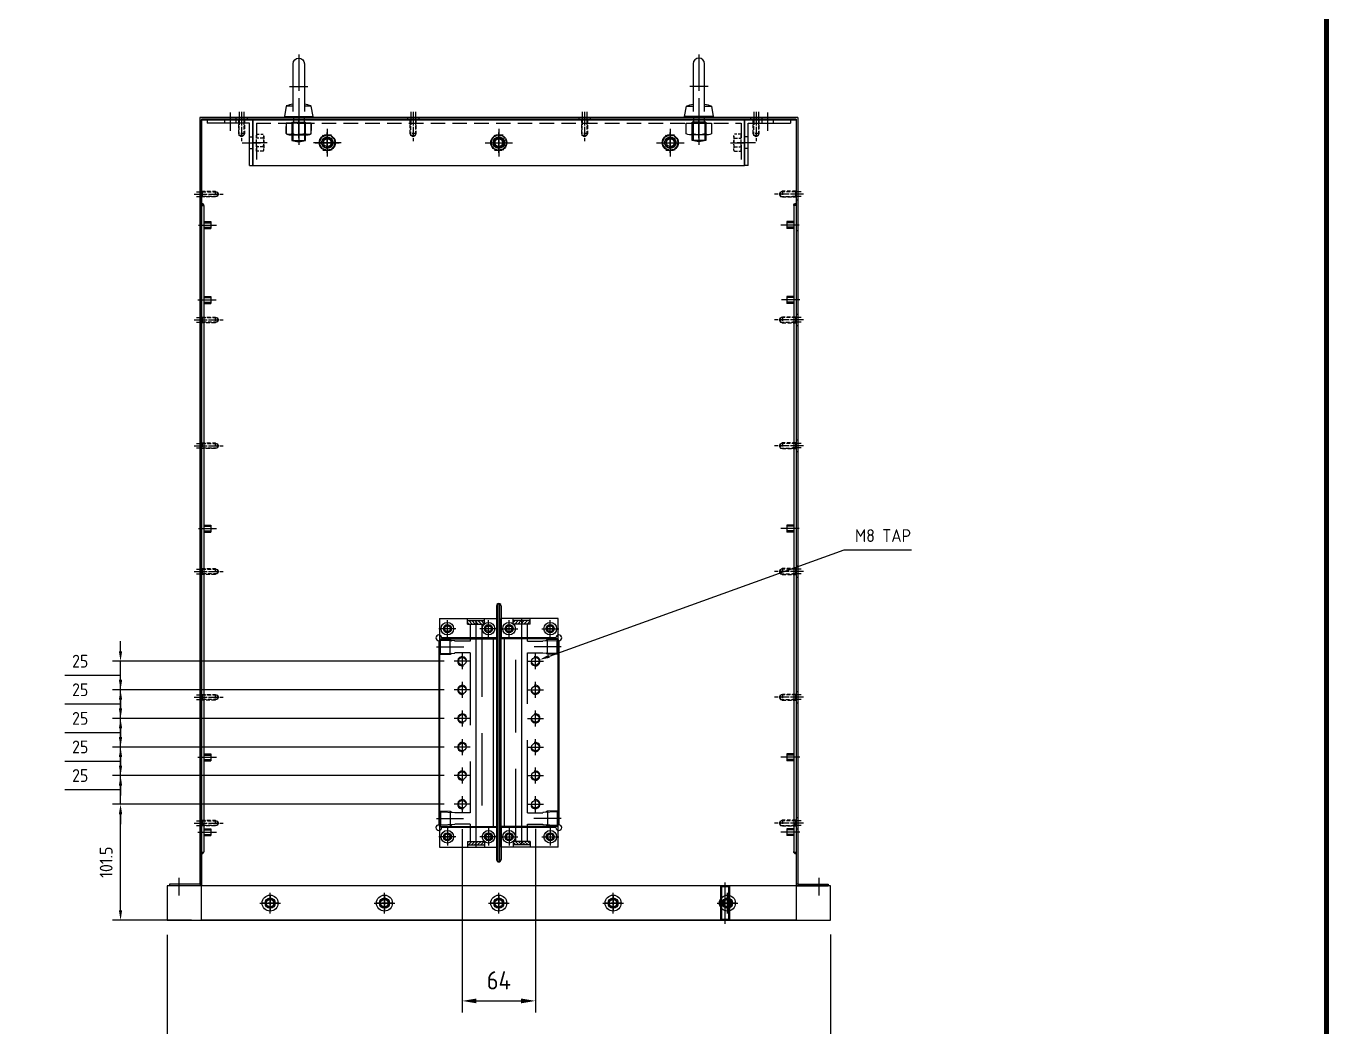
# Model space of a CAD drawing. Header units: millimetres. Extents: x 282 to 14566, y -4134 to 5341.
# Drawn here: x 4403 to 5543, y 3299 to 4175 of the extents above; entities that cross this region are included whole.
import ezdxf
from ezdxf.enums import TextEntityAlignment as Align

# ---------------------------------------------------------------- set-up
doc = ezdxf.new("R2010")
doc.units = ezdxf.units.MM
for name, pattern in [('CENTER', [50.8, 31.75, -6.35, 6.35, -6.35]), ('CENTER1', [10, 7, -1, 1, -1]), ('HIDDEN', [9.525, 6.35, -3.175]), ('HIDDEN2', [4.7625, 3.175, -1.5875]), ('HIDDENX2', [19.05, 12.7, -6.35])]:
    doc.linetypes.add(name, pattern=pattern)
for name, color, linetype in [('CENTER', 1, 'CENTER'), ('FORMAT-1', 7, 'Continuous'), ('HIDDEN', 2, 'HIDDEN'), ('THIN', 3, 'Continuous')]:
    doc.layers.add(name, color=color, linetype=linetype)
doc.styles.add('HAN', font='')
doc.styles.get("Standard").update_dxf_attribs({"font": 'ISOCP.SHX', "bigfont": 'WHGTXT.SHX'})
doc.styles.get('HAN').set_extended_font_data('GulimChe')
doc.dimstyles.new('PS-3.5', dxfattribs={"dimscale": 3.5, "dimtxt": 3.2, "dimasz": 2.5, "dimexe": 2, "dimexo": 2.5, "dimgap": 2, "dimtad": 1, "dimtoh": 1, "dimrnd": 0.05, "dimzin": 12, "dimdsep": 46, "dimtxsty": 'Standard', "dimcen": 0, "dimclrt": 2, "dimazin": 3, "dimtfac": 1, "dimtofl": 0, "dimtmove": 0, "dimatfit": 3, "dimfxl": 0, "dimtolj": 1, "dimtzin": 0, "dimarcsym": 0})
doc.dimstyles.new('PS-5', dxfattribs={"dimscale": 5, "dimtxt": 3.2, "dimasz": 2.5, "dimexe": 2, "dimexo": 2.5, "dimgap": 2, "dimtad": 1, "dimtoh": 1, "dimrnd": 0.05, "dimzin": 12, "dimdsep": 46, "dimtxsty": 'Standard', "dimcen": 0, "dimclrt": 2, "dimazin": 3, "dimtfac": 1, "dimtofl": 0, "dimtmove": 0, "dimatfit": 3, "dimfxl": 0, "dimtolj": 1, "dimtzin": 0, "dimarcsym": 0})

# ---------------------------------------------------------------- blocks, each defined once
blk = doc.blocks.new('A$C592426ED')
at = {"color": 251, "linetype": 'HIDDEN', "ltscale": 10}
for points in [[(-4.9, 20), (-5.6, 19.3), (-12.2, 19.3), (-12.9, 20)], [(-12.2, -9.3), (-12.2, 19.3)], [(-5.6, 19.3), (-5.6, -9.3)], [(-4.9, -10), (-5.6, -9.3), (-12.2, -9.3), (-12.9, -10)]]:
    blk.add_lwpolyline(points, dxfattribs=at)
at = {"layer": 'CENTER', "color": 251, "ltscale": 10}
blk.add_line((-8.9, 23), (-8.9, -13), dxfattribs=at)
at = {"layer": 'THIN', "color": 251, "linetype": 'HIDDEN', "ltscale": 10}
for points in [[(-12.9, -10), (-12.9, 20)], [(-4.9, 20), (-4.9, -10)]]:
    blk.add_lwpolyline(points, dxfattribs=at)
blk = doc.blocks.new('RTWESRDFQEW')
at = {"color": 1, "linetype": 'CENTER', "ltscale": 3}
blk.add_line((38004.4, -17839.8), (38020.9, -17839.8), dxfattribs=at)
for p, q in [((38009.7, -17836.8), (38009.7, -17842.8)), ((38009.7, -17836.8), (38009.7, -17842.8)), ((38009.7, -17836.8), (38015.7, -17836.8)), ((38009.7, -17837.8), (38015.7, -17837.8)), ((38009.7, -17839.8), (38015.7, -17839.8)), ((38009.7, -17841.8), (38015.7, -17841.8)), ((38009.7, -17842.8), (38015.7, -17842.8)), ((38015.7, -17836.8), (38015.7, -17842.8))]:
    blk.add_line(p, q)
blk = doc.blocks.new('A$C37BB0AE8')
at = {"ltscale": 10}
h = blk.add_hatch(color=256, dxfattribs=at)
h.dxf.hatch_style = 1
h.paths.add_polyline_path([(-540, 597, -0.414214), (-538, 595), (-540, 595)])
h = blk.add_hatch(color=256, dxfattribs=at)
h.dxf.hatch_style = 1
h.paths.add_polyline_path([(-20, 597, 0.414214), (-22, 595), (-20, 595)])
h = blk.add_hatch(color=256, dxfattribs=at)
h.dxf.hatch_style = 1
h.paths.add_polyline_path([(-540, 28, 0.414214), (-538, 30), (-540, 30)])
h = blk.add_hatch(color=256, dxfattribs=at)
h.dxf.hatch_style = 1
h.paths.add_polyline_path([(-20, 28, -0.414214), (-22, 30), (-20, 30)])
at = {"color": 1, "linetype": 'CENTER', "ltscale": 3}
for p, q in [((-455, 685.2), (-455, 657.3)), ((-105, 685.2), (-105, 657.3)), ((-507, 677), (-507, 665.5)), ((-505, 677), (-505, 665.5)), ((-503, 677), (-503, 665.5)), ((-357, 677), (-357, 665.5)), ((-355, 677), (-355, 665.5)), ((-353, 677), (-353, 665.5)), ((-207, 677), (-207, 665.5)), ((-205, 677), (-205, 665.5)), ((-203, 677), (-203, 665.5)), ((-57, 677), (-57, 665.5)), ((-55, 677), (-55, 665.5)), ((-53, 677), (-53, 665.5)), ((-546.5, 605), (-535, 605)), ((-544.5, 607), (-537, 607)), ((-13.5, 605), (-25, 605)), ((-15.5, 607), (-23, 607)), ((-544.5, 603), (-537, 603)), ((-15.5, 603), (-23, 603)), ((-542.7, 578), (-526.8, 578)), ((-17.3, 578), (-33.2, 578)), ((-543.2, 512.5), (-527.3, 512.5)), ((-16.8, 512.5), (-32.7, 512.5)), ((-546.5, 495), (-535, 495)), ((-544.5, 497), (-537, 497)), ((-544.5, 493), (-537, 493)), ((-13.5, 495), (-25, 495)), ((-15.5, 497), (-23, 497)), ((-15.5, 493), (-23, 493)), ((-546.5, 385), (-535, 385)), ((-544.5, 387), (-537, 387)), ((-544.5, 383), (-537, 383)), ((-13.5, 385), (-25, 385)), ((-15.5, 387), (-23, 387)), ((-15.5, 383), (-23, 383)), ((-542.7, 312.5), (-526.8, 312.5)), ((-17.3, 312.5), (-33.2, 312.5)), ((-546.5, 275), (-535, 275)), ((-544.5, 277), (-537, 277)), ((-13.5, 275), (-25, 275)), ((-15.5, 277), (-23, 277)), ((-544.5, 273), (-537, 273)), ((-15.5, 273), (-23, 273)), ((-546.5, 165), (-535, 165)), ((-544.5, 167), (-537, 167)), ((-544.5, 163), (-537, 163)), ((-13.5, 165), (-25, 165)), ((-15.5, 167), (-23, 167)), ((-15.5, 163), (-23, 163)), ((-543.2, 112.5), (-526.8, 112.5)), ((-16.8, 112.5), (-33.2, 112.5)), ((-544.5, 57), (-537, 57)), ((-15.5, 57), (-23, 57)), ((-546.5, 55), (-535, 55)), ((-544.5, 53), (-537, 53)), ((-13.5, 55), (-25, 55)), ((-15.5, 53), (-23, 53)), ((-560, 7.2), (-560, -8.3)), ((0, 7.2), (0, -8.3))]:
    blk.add_line(p, q, dxfattribs=at)
at = {"color": 3}
for p, q in [((-541.5, 672), (-18.5, 672)), ((-541.5, 672), (-541.5, 1.5)), ((-540, 670.5), (-20, 670.5)), ((-540, 670.5), (-540, 0)), ((-20, 670.5), (-20, 0)), ((-18.5, 672), (-18.5, 1.5)), ((-540, 595), (-538, 595)), ((-538, 595), (-538, 30)), ((-20, 595), (-22, 595)), ((-22, 595), (-22, 30)), ((-568, 1.5), (-568, 0)), ((-541.5, 1.5), (-568, 1.5)), ((-540, 0), (-568, 0)), ((-541.5, 1.5), (-540, 1.5)), ((-18.5, 1.5), (-20, 1.5)), ((-20, 0), (8, 0)), ((-18.5, 1.5), (8, 1.5)), ((8, 1.5), (8, 0))]:
    blk.add_line(p, q, dxfattribs=at)
at = {"color": 2, "linetype": 'HIDDENX2'}
for p, q in [((-510, 672), (-510, 670.5)), ((-500, 672), (-500, 670.5)), ((-360, 672), (-360, 670.5)), ((-350, 672), (-350, 670.5)), ((-210, 672), (-210, 670.5)), ((-200, 672), (-200, 670.5)), ((-60, 672), (-60, 670.5)), ((-50, 672), (-50, 670.5))]:
    blk.add_line(p, q, dxfattribs=at)
at = {"color": 2, "linetype": 'HIDDEN', "ltscale": 10}
for p, q in [((-540, 600), (-541.5, 600)), ((-20, 600), (-18.5, 600)), ((-541.5, 573), (-540, 573)), ((-18.5, 573), (-20, 573)), ((-540, 500), (-541.5, 500)), ((-540, 490), (-541.5, 490)), ((-20, 500), (-18.5, 500)), ((-20, 490), (-18.5, 490)), ((-540, 390), (-541.5, 390)), ((-20, 390), (-18.5, 390)), ((-540, 380), (-541.5, 380)), ((-20, 380), (-18.5, 380)), ((-540, 280), (-541.5, 280)), ((-20, 280), (-18.5, 280)), ((-540, 270), (-541.5, 270)), ((-20, 270), (-18.5, 270)), ((-540, 170), (-541.5, 170)), ((-540, 160), (-541.5, 160)), ((-20, 170), (-18.5, 170)), ((-20, 160), (-18.5, 160)), ((-540, 60), (-541.5, 60)), ((-20, 60), (-18.5, 60)), ((-540, 50), (-541.5, 50)), ((-540, 54), (-538, 54)), ((-20, 54), (-22, 54)), ((-20, 50), (-18.5, 50))]:
    blk.add_line(p, q, dxfattribs=at)
for p, q in [((-538, 581), (-532, 581)), ((-538, 580), (-532, 580)), ((-538, 576), (-532, 576)), ((-538, 575), (-532, 575)), ((-532, 581), (-532, 575)), ((-28, 581), (-28, 575)), ((-22, 581), (-28, 581)), ((-22, 580), (-28, 580)), ((-22, 576), (-28, 576)), ((-22, 575), (-28, 575)), ((-538, 515.5), (-532, 515.5)), ((-538, 514.5), (-532, 514.5)), ((-532, 515.5), (-532, 509.5)), ((-28, 515.5), (-28, 509.5)), ((-22, 515.5), (-28, 515.5)), ((-22, 514.5), (-28, 514.5)), ((-538, 512.5), (-532, 512.5)), ((-538, 510.5), (-532, 510.5)), ((-538, 509.5), (-532, 509.5)), ((-22, 512.5), (-28, 512.5)), ((-22, 510.5), (-28, 510.5)), ((-22, 509.5), (-28, 509.5)), ((-538, 315.5), (-538, 309.5)), ((-538, 315.5), (-532, 315.5)), ((-538, 314.5), (-532, 314.5)), ((-538, 312.5), (-532, 312.5)), ((-538, 310.5), (-532, 310.5)), ((-538, 309.5), (-532, 309.5)), ((-532, 315.5), (-532, 309.5)), ((-28, 315.5), (-28, 309.5)), ((-22, 315.5), (-28, 315.5)), ((-22, 314.5), (-28, 314.5)), ((-22, 312.5), (-28, 312.5)), ((-22, 310.5), (-28, 310.5)), ((-22, 309.5), (-28, 309.5)), ((-22, 315.5), (-22, 309.5)), ((-538, 115.5), (-538, 109.5)), ((-538, 115.5), (-532, 115.5)), ((-538, 114.5), (-532, 114.5)), ((-532, 115.5), (-532, 109.5)), ((-28, 115.5), (-28, 109.5)), ((-22, 115.5), (-28, 115.5)), ((-22, 114.5), (-28, 114.5)), ((-22, 115.5), (-22, 109.5)), ((-538, 112.5), (-532, 112.5)), ((-538, 110.5), (-532, 110.5)), ((-538, 109.5), (-532, 109.5)), ((-22, 112.5), (-28, 112.5)), ((-22, 110.5), (-28, 110.5)), ((-22, 109.5), (-28, 109.5))]:
    blk.add_line(p, q)
at = {"ltscale": 10}
for centre, start, end in [((-540, 595), 0, 90), ((-20, 595), 90, 180), ((-540, 30), 270, 0), ((-20, 30), 180, 270)]:
    blk.add_arc(centre, 2, start, end, dxfattribs=at)
blk.add_blockref('RTWESRDFQEW', (-38547.7, 17886.8))
at = {"xscale": -1}
blk.add_blockref('RTWESRDFQEW', (37987.7, 17886.8), dxfattribs=at)
blk = doc.blocks.new('A$C70B63D41')
at = {"color": 1, "linetype": 'CENTER', "ltscale": 3}
for p, q in [((-20, 26.5), (-20, 10.5)), ((-9.5, 0), (6.5, 0))]:
    blk.add_line(p, q, dxfattribs=at)
at = {"color": 3}
for p, q in [((-40, 20), (-40, 17)), ((0, 20), (-40, 20)), ((-3, 17), (-40, 17)), ((-3, -20), (-3, 17)), ((0, -20), (0, 20)), ((-3, -20), (0, -20))]:
    blk.add_line(p, q, dxfattribs=at)
at = {"color": 2, "linetype": 'HIDDENX2', "ltscale": 3}
for p, q in [((-25, 20), (-25, 17)), ((-15, 20), (-15, 17)), ((-3, 5), (0, 5)), ((-3, -5), (0, -5))]:
    blk.add_line(p, q, dxfattribs=at)
blk = doc.blocks.new('AE4RTVSREY5R6TY')
at = {"color": 2, "linetype": 'HIDDENX2', "ltscale": 0.2}
blk.add_lwpolyline([(-7353.8, 5218.5), (-7346.2, 5218.5), (-7342.5, 5225), (-7346.2, 5231.5), (-7353.8, 5231.5), (-7357.5, 5225), (-7353.8, 5218.5)], dxfattribs=at)
blk.add_circle((-7350, 5225), 6.5, dxfattribs=at)
blk.add_circle((-7350, 5225), 3.32)
at = {"layer": 'CENTER'}
for p, q in [((-7350, 5234.5), (-7350, 5215.5)), ((-7360.5, 5225), (-7339.5, 5225))]:
    blk.add_line(p, q, dxfattribs=at)
at = {"layer": 'THIN'}
blk.add_arc((-7350, 5225), 4, 255, 165, dxfattribs=at)
blk = doc.blocks.new('A4TCES5YTRTY')
at = {"color": 2, "linetype": 'HIDDENX2', "ltscale": 0.2}
for p, q in [((-7334.7, 5174.2), (-7340.6, 5174.2)), ((-7334.1, 5176), (-7334.1, 5164.8)), ((-7334.7, 5166.7), (-7340.6, 5166.7))]:
    blk.add_line(p, q, dxfattribs=at)
blk.add_lwpolyline([(-7340.6, 5177.9), (-7334.7, 5177.9, -0.309401), (-7334.7, 5174.2, -0.154701), (-7334.7, 5166.7, -0.309401), (-7334.7, 5162.9), (-7340.6, 5162.9), (-7340.6, 5177.9)], format="xyb", dxfattribs=at)
at = {"layer": 'CENTER'}
blk.add_line((-7331.1, 5170.4), (-7343.6, 5170.4), dxfattribs=at)
blk = doc.blocks.new('A4ET45EYTRD6Y')
at = {"color": 2, "linetype": 'HIDDENX2', "ltscale": 0.5}
for p, q in [((-7455.8, 5230.5), (-7439.4, 5230.5)), ((-7453.1, 5231.4), (-7453.1, 5240.5)), ((-7442.1, 5231.4), (-7442.1, 5240.5))]:
    blk.add_line(p, q, dxfattribs=at)
blk.add_lwpolyline([(-7458.6, 5240.5), (-7458.6, 5231.4, 0.309401), (-7453.1, 5231.4, 0.154701), (-7442.1, 5231.4, 0.309401), (-7436.6, 5231.4), (-7436.6, 5240.5), (-7458.6, 5240.5)], format="xyb", dxfattribs=at)
at = {"layer": 'CENTER'}
blk.add_line((-7447.6, 5227.5), (-7447.6, 5243.5), dxfattribs=at)
blk = doc.blocks.new('w45by 5byv56')
for p, q in [((78957.3, 6651.9), (78957.3, 6661.1)), ((78968.3, 6651.9), (78968.3, 6661.1)), ((78954.6, 6651.1), (78971, 6651.1))]:
    blk.add_line(p, q)
blk.add_lwpolyline([(78951.8, 6661.1), (78951.8, 6651.9, 0.309401), (78957.3, 6651.9, 0.154701), (78968.3, 6651.9, 0.309401), (78973.8, 6651.9), (78973.8, 6661.1), (78951.8, 6661.1)], format="xyb")
at = {"layer": 'CENTER'}
blk.add_line((78962.8, 6648.1), (78962.8, 6664.1), dxfattribs=at)
blk = doc.blocks.new('AWW4ERTWE5TR5Y')
for p, q in [((-7394.5, 5258.1), (-7382.5, 5258.1)), ((-7393.2, 5263.1), (-7393.2, 5258.1)), ((-7383.8, 5263.1), (-7383.8, 5258.1)), ((-7394.5, 5242.1), (-7382.5, 5242.1))]:
    blk.add_line(p, q)
for points in [[(-7393.5, 5267.5), (-7393.5, 5309.1, -1), (-7383.5, 5309.1), (-7383.5, 5267.5)], [(-7394.5, 5258.1), (-7394.5, 5242.1, 0.157869), (-7382.5, 5242.1), (-7382.5, 5258.1)]]:
    blk.add_lwpolyline(points, format="xyb")
blk.add_lwpolyline([(-7393.5, 5272.1), (-7399.4, 5272.1), (-7401, 5263.1), (-7376, 5263.1), (-7377.6, 5272.1), (-7383.5, 5272.1)])
for start, end in [(99.3507, 110.7703), (69.2297, 80.6493)]:
    blk.add_arc((-7388.5, 5243.4), 30.8, start, end)
at = {"layer": 'CENTER'}
for p, q in [((-7388.5, 5317.1), (-7388.5, 5238.1)), ((-7396.5, 5289.1), (-7380.5, 5289.1))]:
    blk.add_line(p, q, dxfattribs=at)
at = {"layer": 'THIN'}
for p, q in [((-7393.6, 5258.1), (-7393.6, 5242.1)), ((-7383.5, 5258.1), (-7383.5, 5242.1))]:
    blk.add_line(p, q, dxfattribs=at)
blk = doc.blocks.new('A$C280F3819')
at = {"color": 3}
for p, q in [((-365, 20), (65, 20)), ((-365, 20), (-365, -20)), ((65, 20), (65, -20)), ((-365, -20), (65, -20))]:
    blk.add_line(p, q, dxfattribs=at)
at = {"color": 2, "linetype": 'HIDDENX2'}
for p, q in [((-362, 17), (62, 17)), ((-362, 17), (-362, -20)), ((62, 17), (62, -20))]:
    blk.add_line(p, q, dxfattribs=at)
at = {"color": 1, "linetype": 'CENTER', "ltscale": 3}
for p, q in [((-300, 12), (-300, -12)), ((-150, 12), (-150, -12)), ((0, 12), (0, -12)), ((-288, 0), (-312, 0)), ((-162, 0), (-138, 0)), ((-12, 0), (12, 0))]:
    blk.add_line(p, q, dxfattribs=at)
at = {"color": 3}
for centre in [(-300, 0), (-150, 0), (0, 0)]:
    blk.add_circle(centre, 5, dxfattribs=at)
at = {"layer": 'CENTER'}
blk.add_line((52.5, 0), (65, 0), dxfattribs=at)
for name, p in [('AWW4ERTWE5TR5Y', (7063.5, -5240.1)), ('w45by 5byv56', (-79287.8, -6644.1)), ('A4TCES5YTRTY', (6978.6, -5170.4)), ('AE4RTVSREY5R6TY', (7050, -5225)), ('AE4RTVSREY5R6TY', (7200, -5225)), ('AE4RTVSREY5R6TY', (7350, -5225))]:
    blk.add_blockref(name, p)
at = {"xscale": -1}
for name, p in [('AWW4ERTWE5TR5Y', (-7363.5, -5240.1)), ('A4ET45EYTRD6Y', (-7772.6, -5223.5)), ('w45by 5byv56', (78987.8, -6644.1)), ('A4TCES5YTRTY', (-7278.6, -5170.4))]:
    blk.add_blockref(name, p, dxfattribs=at)
blk = doc.blocks.new('A$C40471F15')
at = {"layer": 'HIDDEN', "ltscale": 10}
h = blk.add_hatch(dxfattribs=at)
h.set_pattern_fill('ANSI31', color=256, scale=0.6, style=0)
h.set_pattern_definition([(135, (133908.9958, 51617.907), (1.347038418, 1.347038418), [])])
h.paths.add_polyline_path([(-3.5, 4), (-3.5, 7), (-18.5, 7), (-18.5, 4)])
h = blk.add_hatch(dxfattribs=at)
h.set_pattern_fill('ANSI31', color=256, scale=0.6, style=0)
h.set_pattern_definition([(225, (133908.9958, -51799.907), (1.347038418, -1.347038418), [])])
h.paths.add_polyline_path([(-3.5, -186), (-3.5, -189), (-18.5, -189), (-18.5, -186)])
at = {"color": 1}
for p, q in [((-43, 9), (-43, -191)), ((-43, 9), (7, 9)), ((7, 9), (7, -191)), ((-43, -9), (7, -9)), ((4, -9), (4, -173)), ((-43, -173), (7, -173)), ((-43, -191), (7, -191))]:
    blk.add_line(p, q, dxfattribs=at)
for centre in [(-36, 0), (0, 0), (-36, -182), (0, -182)]:
    blk.add_circle(centre, 2.5, dxfattribs=at)
at = {"ltscale": 10}
for centre in [(-23, -28.5), (-23, -53.5), (-23, -78.5), (-23, -103.5), (-23, -128.5), (-23, -153.5)]:
    blk.add_circle(centre, 3.32, dxfattribs=at)
for centre, start, end in [((-36, 0), 250.9559, 198.1465), ((0, 0), 250.9559, 198.1465), ((-36, -182), 251.8535, 199.0441), ((0, -182), 251.8535, 199.0441)]:
    blk.add_arc(centre, 3, start, end)
at = {"layer": 'CENTER', "ltscale": 10}
for p, q in [((-32.2, 0), (-39.8, 0)), ((-36, -3.8), (-36, 3.8)), ((3.8, 0), (-3.8, 0)), ((0, -3.8), (0, 3.8)), ((-23, -21.5), (-23, -35.5)), ((-16, -28.5), (-30, -28.5)), ((-16, -53.5), (-30, -53.5)), ((-23, -46.5), (-23, -60.5)), ((-16, -78.5), (-30, -78.5)), ((-23, -71.5), (-23, -85.5)), ((-23, -96.5), (-23, -110.5)), ((-16, -103.5), (-30, -103.5)), ((-23, -121.5), (-23, -135.5)), ((-16, -128.5), (-30, -128.5)), ((-23, -146.5), (-23, -160.5)), ((-16, -153.5), (-30, -153.5)), ((-39.8, -182), (-32.2, -182)), ((-36, -178.2), (-36, -185.8)), ((-3.8, -182), (3.8, -182)), ((0, -178.2), (0, -185.8))]:
    blk.add_line(p, q, dxfattribs=at)
blk.add_lwpolyline([(-11, 7), (-11, -191)], dxfattribs=at)
at = {"layer": 'HIDDEN', "ltscale": 10}
for p, q in [((-18.5, 4), (-18.5, 9)), ((-18.5, 7), (-3.5, 7)), ((-18.5, 4), (-3.5, 4)), ((-16, 4), (-16, -11)), ((-6, 4), (-6, -186)), ((-3.5, 4), (-3.5, 9)), ((-43, -9.4), (-43, -22.6)), ((-42.1, -21.7), (-42.1, -10.3)), ((-33.6, -22.3), (-33.6, -9.7)), ((-29.6, -11), (-29.6, -10.7)), ((-28, -11), (-29.6, -11)), ((-16, -11), (-28, -11)), ((-45.5, -16), (-21.5, -16)), ((-29.6, -21.3), (-29.6, -21)), ((-28, -21), (-29.6, -21)), ((-16, -21), (-28, -21)), ((-16, -21), (-16, -161)), ((-43, -172.6), (-43, -159.4)), ((-45.5, -166), (-21.8, -166)), ((-42.1, -160.3), (-42.1, -171.7)), ((-33.6, -159.7), (-33.6, -172.3)), ((-29.6, -160.7), (-29.6, -161)), ((-28, -161), (-29.6, -161)), ((-16, -161), (-28, -161)), ((-28, -171), (-29.6, -171)), ((-29.6, -171), (-29.6, -171.3)), ((-16, -171), (-28, -171)), ((-16, -171), (-16, -186)), ((-18.5, -186), (-3.5, -186)), ((-18.5, -186), (-18.5, -191)), ((-18.5, -189), (-3.5, -189)), ((-3.5, -186), (-3.5, -191))]:
    blk.add_line(p, q, dxfattribs=at)
for points in [[(-43, -9.4), (-33.6, -9.7), (-32, -10.6)], [(-29.4, -11), (-29.6, -10.7), (-42.1, -10.3), (-43, -9.4)], [(-43, -22.6), (-42.1, -21.7), (-29.6, -21.3), (-29.4, -21)], [(-43, -22.6), (-33.6, -22.3), (-32, -21.4)], [(-43, -159.4), (-42.1, -160.3), (-29.6, -160.7), (-29.4, -161)], [(-43, -159.4), (-33.6, -159.7), (-32, -160.6)], [(-29.4, -171), (-29.6, -171.3), (-42.1, -171.7), (-43, -172.6)], [(-43, -172.6), (-33.6, -172.3), (-32, -171.4)]]:
    blk.add_lwpolyline(points, dxfattribs=at)
at = {"layer": 'HIDDEN', "ltscale": 10, "extrusion": (0, 0, -1)}
blk.add_ellipse((-28, -166), major_axis=(0, 5), ratio=0.498342, start_param=-0.00116, end_param=0.035725, dxfattribs=at)
at = {"layer": 'THIN', "ltscale": 10}
for centre in [(-23, -28.5), (-23, -53.5), (-23, -78.5), (-23, -103.5), (-23, -128.5), (-23, -153.5)]:
    blk.add_arc(centre, 4, 15, 285, dxfattribs=at)
blk = doc.blocks.new('format-2')
at = {"layer": 'FORMAT-1', "color": 7, "const_width": 0.7}
blk.add_lwpolyline([(18, 6), (18, 416), (603, 416), (603, 6)], close=True, dxfattribs=at)
at = {"style": 'HAN'}
for tag, height, p in [('MODEL-NAME', 3, (574.6, 32.53)), ('SCALE', 2.7, (509.31, 27.29)), ('PART-NAME', 3, (574.6, 27.29)), ('PART-NO', 3, (574.6, 22.01)), ('DRA-BY', 3, (449.22, 20.44)), ('CH-BY', 3, (465.71, 20.44)), ('APP-BY', 3, (482.2, 20.44)), ('관련업체명', 3, (524.09, 10.29)), ('DRA-DATE', 2.5, (449.22, 8.48)), ('CH-DATE', 2.5, (465.71, 8.48)), ('APP-DATE', 2.5, (482.2, 8.48))]:
    blk.add_attdef(tag, text='', height=height, dxfattribs=at).set_placement(p, align=Align.MIDDLE_CENTER)
blk = doc.blocks.new('*D354')
at = {"color": 0, "lineweight": -2, "ltscale": 10}
for p, q in [((4784.9, 3472.4), (4784.9, 3312.1)), ((4848.9, 3472.6), (4848.9, 3312.1)), ((4797.4, 3322.1), (4836.4, 3322.1))]:
    blk.add_line(p, q, dxfattribs=at)
at = {"color": 0, "ltscale": 10}
for points in [[(4797.4, 3324.2), (4797.4, 3320), (4784.9, 3322.1)], [(4836.4, 3324.2), (4836.4, 3320), (4848.9, 3322.1)]]:
    blk.add_solid(points, dxfattribs=at)
at = {"layer": 'DEFPOINTS', "color": 0, "ltscale": 10}
for p in [(4784.9, 3484.9), (4848.9, 3485.1), (4848.9, 3322.1)]:
    blk.add_point(p, dxfattribs=at)
at = {"color": 2, "ltscale": 10, "insert": (4816.9, 3340.1), "char_height": 16, "attachment_point": 5}
blk.add_mtext('\\A1;64', dxfattribs=at)
blk = doc.blocks.new('*D355')
at = {"color": 0, "lineweight": -2, "ltscale": 10}
for p, q in [((4526.9, 3380), (4526.9, 3250.4)), ((5106.9, 3380.1), (5106.9, 3250.4)), ((4539.4, 3260.4), (5094.4, 3260.4))]:
    blk.add_line(p, q, dxfattribs=at)
at = {"color": 0, "ltscale": 10}
for points in [[(4539.4, 3262.5), (4539.4, 3258.3), (4526.9, 3260.4)], [(5094.4, 3262.5), (5094.4, 3258.3), (5106.9, 3260.4)]]:
    blk.add_solid(points, dxfattribs=at)
at = {"layer": 'DEFPOINTS', "color": 0, "ltscale": 10}
for p in [(4526.9, 3392.5), (5106.9, 3392.6), (5106.9, 3260.4)]:
    blk.add_point(p, dxfattribs=at)
at = {"color": 2, "ltscale": 10, "insert": (4816.9, 3278.4), "char_height": 16, "attachment_point": 5}
blk.add_mtext('\\A1;580', dxfattribs=at)
blk = doc.blocks.new('*D356')
at = {"color": 0, "linetype": 'ByBlock', "lineweight": -2}
for p, q in [((4769.2, 3494.1), (4479.1, 3494.1)), ((4486.1, 3401.4), (4486.1, 3485.4)), ((4548.2, 3392.6), (4479.1, 3392.6))]:
    blk.add_line(p, q, dxfattribs=at)
at = {"color": 0}
for points in [[(4484.6, 3485.4), (4487.5, 3485.4), (4486.1, 3494.1)], [(4484.6, 3401.4), (4487.5, 3401.4), (4486.1, 3392.6)]]:
    blk.add_solid(points, dxfattribs=at)
at = {"layer": 'DEFPOINTS', "color": 0}
for p in [(4486.1, 3494.1), (4777.9, 3494.1), (4556.9, 3392.6)]:
    blk.add_point(p, dxfattribs=at)
at = {"color": 2, "insert": (4473.5, 3443.4), "char_height": 11.2, "attachment_point": 5, "rotation": 90}
blk.add_mtext('\\A1;101.5', dxfattribs=at)
blk = doc.blocks.new('*D357')
at = {"color": 0, "linetype": 'ByBlock', "lineweight": -2}
for p, q in [((4486.1, 3527.9), (4486.1, 3536.6)), ((4769.2, 3519.1), (4479.1, 3519.1)), ((4486.1, 3494.1), (4486.1, 3519.1)), ((4464.4, 3506.6), (4437.3, 3506.6)), ((4486.1, 3506.6), (4464.4, 3506.6)), ((4769.2, 3494.1), (4479.1, 3494.1)), ((4486.1, 3485.4), (4486.1, 3476.6))]:
    blk.add_line(p, q, dxfattribs=at)
at = {"color": 0}
for points in [[(4484.6, 3527.9), (4487.5, 3527.9), (4486.1, 3519.1)], [(4484.6, 3485.4), (4487.5, 3485.4), (4486.1, 3494.1)]]:
    blk.add_solid(points, dxfattribs=at)
at = {"layer": 'DEFPOINTS', "color": 0}
for p in [(4486.1, 3519.1), (4777.9, 3519.1), (4777.9, 3494.1)]:
    blk.add_point(p, dxfattribs=at)
at = {"color": 2, "insert": (4450.8, 3519.2), "char_height": 11.2, "attachment_point": 5}
blk.add_mtext('\\A1;25', dxfattribs=at)
blk = doc.blocks.new('*D358')
at = {"color": 0, "linetype": 'ByBlock', "lineweight": -2}
for p, q in [((4486.1, 3552.9), (4486.1, 3561.6)), ((4769.2, 3544.1), (4479.1, 3544.1)), ((4486.1, 3519.1), (4486.1, 3544.1)), ((4464.4, 3531.6), (4437.3, 3531.6)), ((4486.1, 3531.6), (4464.4, 3531.6)), ((4769.2, 3519.1), (4479.1, 3519.1)), ((4486.1, 3510.4), (4486.1, 3501.6))]:
    blk.add_line(p, q, dxfattribs=at)
at = {"color": 0}
for points in [[(4484.6, 3552.9), (4487.5, 3552.9), (4486.1, 3544.1)], [(4484.6, 3510.4), (4487.5, 3510.4), (4486.1, 3519.1)]]:
    blk.add_solid(points, dxfattribs=at)
at = {"layer": 'DEFPOINTS', "color": 0}
for p in [(4486.1, 3544.1), (4777.9, 3544.1), (4777.9, 3519.1)]:
    blk.add_point(p, dxfattribs=at)
at = {"color": 2, "insert": (4450.8, 3544.2), "char_height": 11.2, "attachment_point": 5}
blk.add_mtext('\\A1;25', dxfattribs=at)
blk = doc.blocks.new('*D359')
at = {"color": 0, "linetype": 'ByBlock', "lineweight": -2}
for p, q in [((4486.1, 3577.9), (4486.1, 3586.6)), ((4769.2, 3569.1), (4479.1, 3569.1)), ((4486.1, 3544.1), (4486.1, 3569.1)), ((4464.4, 3556.6), (4437.3, 3556.6)), ((4486.1, 3556.6), (4464.4, 3556.6)), ((4769.2, 3544.1), (4479.1, 3544.1)), ((4486.1, 3535.4), (4486.1, 3526.6))]:
    blk.add_line(p, q, dxfattribs=at)
at = {"color": 0}
for points in [[(4484.6, 3577.9), (4487.5, 3577.9), (4486.1, 3569.1)], [(4484.6, 3535.4), (4487.5, 3535.4), (4486.1, 3544.1)]]:
    blk.add_solid(points, dxfattribs=at)
at = {"layer": 'DEFPOINTS', "color": 0}
for p in [(4486.1, 3569.1), (4777.9, 3569.1), (4777.9, 3544.1)]:
    blk.add_point(p, dxfattribs=at)
at = {"color": 2, "insert": (4450.8, 3569.2), "char_height": 11.2, "attachment_point": 5}
blk.add_mtext('\\A1;25', dxfattribs=at)
blk = doc.blocks.new('*D360')
at = {"color": 0, "linetype": 'ByBlock', "lineweight": -2}
for p, q in [((4486.1, 3602.9), (4486.1, 3611.6)), ((4769.2, 3594.1), (4479.1, 3594.1)), ((4486.1, 3569.1), (4486.1, 3594.1)), ((4464.4, 3581.6), (4437.3, 3581.6)), ((4486.1, 3581.6), (4464.4, 3581.6)), ((4769.2, 3569.1), (4479.1, 3569.1)), ((4486.1, 3560.4), (4486.1, 3551.6))]:
    blk.add_line(p, q, dxfattribs=at)
at = {"color": 0}
for points in [[(4484.6, 3602.9), (4487.5, 3602.9), (4486.1, 3594.1)], [(4484.6, 3560.4), (4487.5, 3560.4), (4486.1, 3569.1)]]:
    blk.add_solid(points, dxfattribs=at)
at = {"layer": 'DEFPOINTS', "color": 0}
for p in [(4486.1, 3594.1), (4777.9, 3594.1), (4777.9, 3569.1)]:
    blk.add_point(p, dxfattribs=at)
at = {"color": 2, "insert": (4450.8, 3594.2), "char_height": 11.2, "attachment_point": 5}
blk.add_mtext('\\A1;25', dxfattribs=at)
blk = doc.blocks.new('*D361')
at = {"color": 0, "linetype": 'ByBlock', "lineweight": -2}
for p, q in [((4486.1, 3627.9), (4486.1, 3636.6)), ((4769.2, 3619.1), (4479.1, 3619.1)), ((4486.1, 3594.1), (4486.1, 3619.1)), ((4464.4, 3606.6), (4437.3, 3606.6)), ((4486.1, 3606.6), (4464.4, 3606.6)), ((4769.2, 3594.1), (4479.1, 3594.1)), ((4486.1, 3585.4), (4486.1, 3576.6))]:
    blk.add_line(p, q, dxfattribs=at)
at = {"color": 0}
for points in [[(4484.6, 3627.9), (4487.5, 3627.9), (4486.1, 3619.1)], [(4484.6, 3585.4), (4487.5, 3585.4), (4486.1, 3594.1)]]:
    blk.add_solid(points, dxfattribs=at)
at = {"layer": 'DEFPOINTS', "color": 0}
for p in [(4486.1, 3619.1), (4777.9, 3619.1), (4777.9, 3594.1)]:
    blk.add_point(p, dxfattribs=at)
at = {"color": 2, "insert": (4450.8, 3619.2), "char_height": 11.2, "attachment_point": 5}
blk.add_mtext('\\A1;25', dxfattribs=at)
blk = doc.blocks.new('*D362')
at = {"color": 0, "linetype": 'ByBlock', "lineweight": -2}
for p, q in [((5118.7, 3716.4), (4860.9, 3623.4)), ((5177.9, 3716.4), (5118.7, 3716.4))]:
    blk.add_line(p, q, dxfattribs=at)
at = {"color": 0}
blk.add_solid([(4860.4, 3624.8), (4861.4, 3622.1), (4852.7, 3620.5)], dxfattribs=at)
at = {"layer": 'DEFPOINTS', "color": 0}
for p in [(4845.2, 3617.8), (4852.7, 3620.5)]:
    blk.add_point(p, dxfattribs=at)
at = {"color": 2, "insert": (5153, 3729), "char_height": 11.2, "attachment_point": 5}
blk.add_mtext('\\A1;M8 TAP', dxfattribs=at)

msp = doc.modelspace()

# ---------------------------------------------------------------- linework, layer by layer
at = {"color": 1, "linetype": 'CENTER1'}
for p, q in [((4591.93, 4096.621), (4591.93, 4073.828)), ((4741.93, 4096.621), (4741.93, 4073.828)), ((4891.93, 4096.621), (4891.93, 4073.828)), ((5041.93, 4096.621), (5041.93, 4073.828)), ((4552.93, 4027.621), (4575.724, 4027.621)), ((5080.93, 4027.621), (5058.137, 4027.621)), ((4552.93, 3917.621), (4575.724, 3917.621)), ((5080.93, 3917.621), (5058.137, 3917.621)), ((4552.93, 3807.621), (4575.724, 3807.621)), ((5080.93, 3807.621), (5058.137, 3807.621)), ((4552.93, 3697.621), (4575.724, 3697.621)), ((5080.93, 3697.621), (5058.137, 3697.621)), ((4552.93, 3587.621), (4575.724, 3587.621)), ((5080.93, 3587.621), (5058.137, 3587.621)), ((4552.93, 3477.621), (4575.724, 3477.621)), ((5080.93, 3477.621), (5058.137, 3477.621)), ((4623.93, 3407.621), (4609.93, 3407.621)), ((4616.93, 3414.621), (4616.93, 3400.621)), ((4723.93, 3407.621), (4709.93, 3407.621)), ((4716.93, 3414.621), (4716.93, 3400.621)), ((4823.93, 3407.621), (4809.93, 3407.621)), ((4816.93, 3414.621), (4816.93, 3400.621)), ((4923.93, 3407.621), (4909.93, 3407.621)), ((4916.93, 3414.621), (4916.93, 3400.621)), ((5023.93, 3407.621), (5009.93, 3407.621)), ((5016.93, 3414.621), (5016.93, 3400.621))]:
    msp.add_line(p, q, dxfattribs=at)
at = {"linetype": 'HIDDEN2'}
for p, q in [((4594.43, 4080.621), (4589.43, 4080.621)), ((4744.43, 4080.621), (4739.43, 4080.621)), ((4894.43, 4080.621), (4889.43, 4080.621)), ((5044.43, 4080.621), (5039.43, 4080.621)), ((4593.997, 4079.021), (4589.863, 4079.021)), ((4743.997, 4079.021), (4739.863, 4079.021)), ((4893.997, 4079.021), (4889.863, 4079.021)), ((5043.997, 4079.021), (5039.863, 4079.021)), ((4568.93, 4030.121), (4568.93, 4025.121)), ((4570.53, 4029.688), (4570.53, 4025.554)), ((5063.33, 4029.688), (5063.33, 4025.554)), ((5064.93, 4030.121), (5064.93, 4025.121)), ((4568.93, 3920.121), (4568.93, 3915.121)), ((5064.93, 3920.121), (5064.93, 3915.121)), ((4570.53, 3919.688), (4570.53, 3915.554)), ((5063.33, 3919.688), (5063.33, 3915.554)), ((4568.93, 3810.121), (4568.93, 3805.121)), ((4570.53, 3809.688), (4570.53, 3805.554)), ((5063.33, 3809.688), (5063.33, 3805.554)), ((5064.93, 3810.121), (5064.93, 3805.121)), ((4568.93, 3700.121), (4568.93, 3695.121)), ((4570.53, 3699.688), (4570.53, 3695.554)), ((5063.33, 3699.688), (5063.33, 3695.554)), ((5064.93, 3700.121), (5064.93, 3695.121)), ((4568.93, 3590.121), (4568.93, 3585.121)), ((4570.53, 3589.688), (4570.53, 3585.554)), ((5063.33, 3589.688), (5063.33, 3585.554)), ((5064.93, 3590.121), (5064.93, 3585.121)), ((4568.93, 3480.121), (4568.93, 3475.121)), ((4570.53, 3479.688), (4570.53, 3475.554)), ((5063.33, 3479.688), (5063.33, 3475.554)), ((5064.93, 3480.121), (5064.93, 3475.121))]:
    msp.add_line(p, q, dxfattribs=at)
at = {"color": 1, "linetype": 'CENTER', "ltscale": 3}
for p, q in [((4666.93, 4063.621), (4666.93, 4081.621)), ((4816.93, 4063.621), (4816.93, 4081.621)), ((4966.93, 4063.621), (4966.93, 4081.621)), ((4657.93, 4072.621), (4675.93, 4072.621)), ((4807.93, 4072.621), (4825.93, 4072.621)), ((4957.93, 4072.621), (4975.93, 4072.621)), ((4779.43, 3647.621), (4764.43, 3647.621)), ((4771.93, 3640.121), (4771.93, 3655.121)), ((4815.43, 3647.621), (4800.43, 3647.621)), ((4807.93, 3640.121), (4807.93, 3655.121)), ((4818.43, 3647.621), (4833.43, 3647.621)), ((4825.93, 3640.121), (4825.93, 3655.121)), ((4854.43, 3647.621), (4869.43, 3647.621)), ((4861.93, 3640.121), (4861.93, 3655.121)), ((4779.43, 3465.621), (4764.43, 3465.621)), ((4771.93, 3473.121), (4771.93, 3458.121)), ((4815.43, 3465.621), (4800.43, 3465.621)), ((4807.93, 3473.121), (4807.93, 3458.121)), ((4818.43, 3465.621), (4833.43, 3465.621)), ((4825.93, 3473.121), (4825.93, 3458.121)), ((4854.43, 3465.621), (4869.43, 3465.621)), ((4861.93, 3473.121), (4861.93, 3458.121)), ((4607.93, 3407.621), (4625.93, 3407.621)), ((4616.93, 3398.621), (4616.93, 3416.621)), ((4707.93, 3407.621), (4725.93, 3407.621)), ((4716.93, 3398.621), (4716.93, 3416.621)), ((4807.93, 3407.621), (4825.93, 3407.621)), ((4816.93, 3398.621), (4816.93, 3416.621)), ((4907.93, 3407.621), (4925.93, 3407.621)), ((4916.93, 3398.621), (4916.93, 3416.621)), ((5007.93, 3407.621), (5025.93, 3407.621)), ((5016.93, 3398.621), (5016.93, 3416.621))]:
    msp.add_line(p, q, dxfattribs=at)
at = {"color": 2}
for p, q in [((4814.93, 3667.621), (4814.93, 3639.621)), ((4818.93, 3667.621), (4818.93, 3639.621)), ((4764.43, 3637.121), (4764.43, 3476.121)), ((4814.93, 3639.621), (4766.93, 3639.621)), ((4866.93, 3639.621), (4818.93, 3639.621)), ((4869.43, 3637.121), (4869.43, 3476.121)), ((4814.93, 3473.621), (4766.93, 3473.621)), ((4814.93, 3473.621), (4814.93, 3445.621)), ((4866.93, 3473.621), (4818.93, 3473.621)), ((4818.93, 3473.621), (4818.93, 3445.621))]:
    msp.add_line(p, q, dxfattribs=at)
msp.add_lwpolyline([(4556.93, 4092.621), (5076.93, 4092.621), (5076.93, 3392.621), (4556.93, 3392.621)], close=True, dxfattribs=at)
at = {"linetype": 'HIDDEN2'}
for points in [[(4589.863, 4079.871), (4589.43, 4080.621), (4589.43, 4092.621)], [(4594.43, 4092.621), (4593.997, 4092.188), (4589.863, 4092.188), (4589.43, 4092.621)], [(4593.997, 4092.188), (4593.997, 4079.021), (4591.93, 4077.828), (4589.863, 4079.021), (4589.863, 4092.188)], [(4594.43, 4092.621), (4594.43, 4080.621), (4593.997, 4079.871)], [(4739.863, 4079.871), (4739.43, 4080.621), (4739.43, 4092.621)], [(4744.43, 4092.621), (4743.997, 4092.188), (4739.863, 4092.188), (4739.43, 4092.621)], [(4743.997, 4092.188), (4743.997, 4079.021), (4741.93, 4077.828), (4739.863, 4079.021), (4739.863, 4092.188)], [(4744.43, 4092.621), (4744.43, 4080.621), (4743.997, 4079.871)], [(4889.863, 4079.871), (4889.43, 4080.621), (4889.43, 4092.621)], [(4894.43, 4092.621), (4893.997, 4092.188), (4889.863, 4092.188), (4889.43, 4092.621)], [(4893.997, 4092.188), (4893.997, 4079.021), (4891.93, 4077.828), (4889.863, 4079.021), (4889.863, 4092.188)], [(4894.43, 4092.621), (4894.43, 4080.621), (4893.997, 4079.871)], [(5039.863, 4079.871), (5039.43, 4080.621), (5039.43, 4092.621)], [(5044.43, 4092.621), (5043.997, 4092.188), (5039.863, 4092.188), (5039.43, 4092.621)], [(5043.997, 4092.188), (5043.997, 4079.021), (5041.93, 4077.828), (5039.863, 4079.021), (5039.863, 4092.188)], [(5044.43, 4092.621), (5044.43, 4080.621), (5043.997, 4079.871)], [(4556.93, 4030.121), (4568.93, 4030.121), (4569.68, 4029.688)], [(4556.93, 4030.121), (4557.363, 4029.688), (4557.363, 4025.554), (4556.93, 4025.121)], [(4569.68, 4025.554), (4568.93, 4025.121), (4556.93, 4025.121)], [(4557.363, 4029.688), (4570.53, 4029.688), (4571.724, 4027.621), (4570.53, 4025.554), (4557.363, 4025.554)], [(5076.497, 4029.688), (5063.33, 4029.688), (5062.137, 4027.621), (5063.33, 4025.554), (5076.497, 4025.554)], [(5076.93, 4030.121), (5064.93, 4030.121), (5064.18, 4029.688)], [(5064.18, 4025.554), (5064.93, 4025.121), (5076.93, 4025.121)], [(5076.93, 4030.121), (5076.497, 4029.688), (5076.497, 4025.554), (5076.93, 4025.121)], [(4556.93, 3920.121), (4568.93, 3920.121), (4569.68, 3919.688)], [(4556.93, 3920.121), (4557.363, 3919.688), (4557.363, 3915.554), (4556.93, 3915.121)], [(5076.93, 3920.121), (5064.93, 3920.121), (5064.18, 3919.688)], [(5076.93, 3920.121), (5076.497, 3919.688), (5076.497, 3915.554), (5076.93, 3915.121)], [(4569.68, 3915.554), (4568.93, 3915.121), (4556.93, 3915.121)], [(4557.363, 3919.688), (4570.53, 3919.688), (4571.724, 3917.621), (4570.53, 3915.554), (4557.363, 3915.554)], [(5076.497, 3919.688), (5063.33, 3919.688), (5062.137, 3917.621), (5063.33, 3915.554), (5076.497, 3915.554)], [(5064.18, 3915.554), (5064.93, 3915.121), (5076.93, 3915.121)], [(4556.93, 3810.121), (4568.93, 3810.121), (4569.68, 3809.688)], [(4556.93, 3810.121), (4557.363, 3809.688), (4557.363, 3805.554), (4556.93, 3805.121)], [(4557.363, 3809.688), (4570.53, 3809.688), (4571.724, 3807.621), (4570.53, 3805.554), (4557.363, 3805.554)], [(5076.497, 3809.688), (5063.33, 3809.688), (5062.137, 3807.621), (5063.33, 3805.554), (5076.497, 3805.554)], [(5076.93, 3810.121), (5064.93, 3810.121), (5064.18, 3809.688)], [(5076.93, 3810.121), (5076.497, 3809.688), (5076.497, 3805.554), (5076.93, 3805.121)], [(4569.68, 3805.554), (4568.93, 3805.121), (4556.93, 3805.121)], [(5064.18, 3805.554), (5064.93, 3805.121), (5076.93, 3805.121)], [(4556.93, 3700.121), (4568.93, 3700.121), (4569.68, 3699.688)], [(4556.93, 3700.121), (4557.363, 3699.688), (4557.363, 3695.554), (4556.93, 3695.121)], [(4569.68, 3695.554), (4568.93, 3695.121), (4556.93, 3695.121)], [(4557.363, 3699.688), (4570.53, 3699.688), (4571.724, 3697.621), (4570.53, 3695.554), (4557.363, 3695.554)], [(5076.497, 3699.688), (5063.33, 3699.688), (5062.137, 3697.621), (5063.33, 3695.554), (5076.497, 3695.554)], [(5076.93, 3700.121), (5064.93, 3700.121), (5064.18, 3699.688)], [(5064.18, 3695.554), (5064.93, 3695.121), (5076.93, 3695.121)], [(5076.93, 3700.121), (5076.497, 3699.688), (5076.497, 3695.554), (5076.93, 3695.121)], [(4556.93, 3590.121), (4568.93, 3590.121), (4569.68, 3589.688)], [(4556.93, 3590.121), (4557.363, 3589.688), (4557.363, 3585.554), (4556.93, 3585.121)], [(4557.363, 3589.688), (4570.53, 3589.688), (4571.724, 3587.621), (4570.53, 3585.554), (4557.363, 3585.554)], [(5076.497, 3589.688), (5063.33, 3589.688), (5062.137, 3587.621), (5063.33, 3585.554), (5076.497, 3585.554)], [(5076.93, 3590.121), (5064.93, 3590.121), (5064.18, 3589.688)], [(5076.93, 3590.121), (5076.497, 3589.688), (5076.497, 3585.554), (5076.93, 3585.121)], [(4569.68, 3585.554), (4568.93, 3585.121), (4556.93, 3585.121)], [(5064.18, 3585.554), (5064.93, 3585.121), (5076.93, 3585.121)], [(4556.93, 3480.121), (4568.93, 3480.121), (4569.68, 3479.688)], [(4556.93, 3480.121), (4557.363, 3479.688), (4557.363, 3475.554), (4556.93, 3475.121)], [(4557.363, 3479.688), (4570.53, 3479.688), (4571.724, 3477.621), (4570.53, 3475.554), (4557.363, 3475.554)], [(5076.497, 3479.688), (5063.33, 3479.688), (5062.137, 3477.621), (5063.33, 3475.554), (5076.497, 3475.554)], [(5076.93, 3480.121), (5064.93, 3480.121), (5064.18, 3479.688)], [(5076.93, 3480.121), (5076.497, 3479.688), (5076.497, 3475.554), (5076.93, 3475.121)], [(4569.68, 3475.554), (4568.93, 3475.121), (4556.93, 3475.121)], [(5064.18, 3475.554), (5064.93, 3475.121), (5076.93, 3475.121)]]:
    msp.add_lwpolyline(points, dxfattribs=at)
at = {"color": 2, "ltscale": 10}
for points in [[(4815.93, 3669.121), (4815.93, 3444.121), (4817.93, 3444.121), (4817.93, 3669.121)], [(4526.93, 3422.621), (4526.93, 3392.621), (5106.93, 3392.621), (5106.93, 3422.621)]]:
    msp.add_lwpolyline(points, close=True, dxfattribs=at)
at = {"color": 2}
for centre, radius in [((4666.93, 4072.621), 7), ((4816.93, 4072.621), 7), ((4966.93, 4072.621), 7), ((4666.93, 4072.621), 4.5), ((4816.93, 4072.621), 4.5), ((4966.93, 4072.621), 4.5), ((4771.93, 3647.621), 5.5), ((4771.93, 3647.621), 3.5), ((4807.93, 3647.621), 5.5), ((4807.93, 3647.621), 3.5), ((4825.93, 3647.621), 5.5), ((4825.93, 3647.621), 3.5), ((4861.93, 3647.621), 5.5), ((4861.93, 3647.621), 3.5), ((4771.93, 3465.621), 5.5), ((4771.93, 3465.621), 3.5), ((4807.93, 3465.621), 5.5), ((4807.93, 3465.621), 3.5), ((4825.93, 3465.621), 5.5), ((4825.93, 3465.621), 3.5), ((4861.93, 3465.621), 5.5), ((4861.93, 3465.621), 3.5), ((4616.93, 3407.621), 7), ((4616.93, 3407.621), 4.5), ((4716.93, 3407.621), 7), ((4716.93, 3407.621), 4.5), ((4816.93, 3407.621), 7), ((4816.93, 3407.621), 4.5), ((4916.93, 3407.621), 7), ((4916.93, 3407.621), 4.5), ((5016.93, 3407.621), 7), ((5016.93, 3407.621), 4.5)]:
    msp.add_circle(centre, radius, dxfattribs=at)
at = {"ltscale": 10}
for centre in [(4616.93, 3407.621), (4716.93, 3407.621), (4816.93, 3407.621), (4916.93, 3407.621), (5016.93, 3407.621)]:
    msp.add_circle(centre, 3.323, dxfattribs=at)
at = {"color": 2}
for centre, radius, start, end in [((4816.93, 3667.621), 2, 0, 180.00002), ((4764.43, 3639.621), 2.5, 0, 270), ((4869.43, 3639.621), 2.5, 270, 180), ((4764.43, 3473.621), 2.5, 90, 0), ((4869.43, 3473.621), 2.5, 180, 90), ((4816.93, 3445.621), 2, 180, 0)]:
    msp.add_arc(centre, radius, start, end, dxfattribs=at)
at = {"layer": 'THIN', "ltscale": 10}
for centre in [(4616.93, 3407.621), (4716.93, 3407.621), (4816.93, 3407.621), (4916.93, 3407.621), (5016.93, 3407.621)]:
    msp.add_arc(centre, 4, 165, 75, dxfattribs=at)

# ---------------------------------------------------------------- block references
at = {"xscale": 6, "yscale": 6, "zscale": 6}
msp.add_blockref('format-2', (1922.876, 2808.619), dxfattribs=at)
for name, p in [('A$C280F3819', (4966.93, 4072.621)), ('A$C70B63D41', (4601.93, 4072.621)), ('A$C40471F15', (4807.93, 3647.621))]:
    msp.add_blockref(name, p)
at = {"xscale": -1}
for name, p in [('A$C37BB0AE8', (4536.93, 3422.621)), ('A$C70B63D41', (5031.93, 4072.621))]:
    msp.add_blockref(name, p, dxfattribs=at)
at = {"rotation": 180}
msp.add_blockref('A$C40471F15', (4825.93, 3465.621), dxfattribs=at)
at = {"ltscale": 10, "xscale": -1, "rotation": 180}
msp.add_blockref('A$C592426ED', (5023.828, 3412.626), dxfattribs=at)

# ---------------------------------------------------------------- dimensions: what is measured, and where the dimension line sits
dim = msp.add_diameter_dim_2p(p1=(4845.167, 3617.764), p2=(4852.693, 3620.478), text='<> TAP', dimstyle='PS-3.5', override={"dimpost": 'M<>', "dimarcsym": 1})
dim.commit()
dim.dimension.update_dxf_attribs({"geometry": '*D362', "text_midpoint": (5153.024, 3716.417), "dimtype": 163})
for base, p1, p2, override, picture, middle in [((4486.072, 3619.121), (4777.93, 3594.121), (4777.93, 3619.121), {"dimtmove": 1, "dimarcsym": 1}, '*D361', (4457.37, 3619.222)), ((4486.072, 3594.121), (4777.93, 3569.121), (4777.93, 3594.121), {"dimtmove": 1, "dimarcsym": 1}, '*D360', (4457.37, 3594.222)), ((4486.072, 3569.121), (4777.93, 3544.121), (4777.93, 3569.121), {"dimtmove": 1, "dimarcsym": 1}, '*D359', (4457.37, 3569.222)), ((4486.072, 3544.121), (4777.93, 3519.121), (4777.93, 3544.121), {"dimtmove": 1, "dimarcsym": 1}, '*D358', (4457.37, 3544.222)), ((4486.072, 3519.121), (4777.93, 3494.121), (4777.93, 3519.121), {"dimtmove": 1, "dimarcsym": 1}, '*D357', (4457.37, 3519.222)), ((4486.072, 3494.121), (4556.93, 3392.621), (4777.93, 3494.121), {"dimarcsym": 1}, '*D356', (4473.472, 3443.371))]:
    dim = msp.add_linear_dim(base=base, p1=p1, p2=p2, angle=90, dimstyle='PS-3.5', override=override)
    dim.commit()
    dim.dimension.update_dxf_attribs({"geometry": picture, "text_midpoint": middle})
at = {"ltscale": 10}
dim = msp.add_linear_dim(base=(4848.93, 3322.122), p1=(4784.93, 3484.871), p2=(4848.93, 3485.121), dimstyle='PS-5', dxfattribs=at)
dim.commit()
dim.dimension.update_dxf_attribs({"geometry": '*D354', "text_midpoint": (4816.93, 3322.122), "dimtype": 160})
dim = msp.add_linear_dim(base=(5106.93, 3260.394), p1=(4526.93, 3392.506), p2=(5106.93, 3392.621), dimstyle='PS-5', dxfattribs=at)
dim.commit()
dim.dimension.update_dxf_attribs({"geometry": '*D355', "text_midpoint": (4816.93, 3278.394)})

doc.saveas('drawing.dxf')
